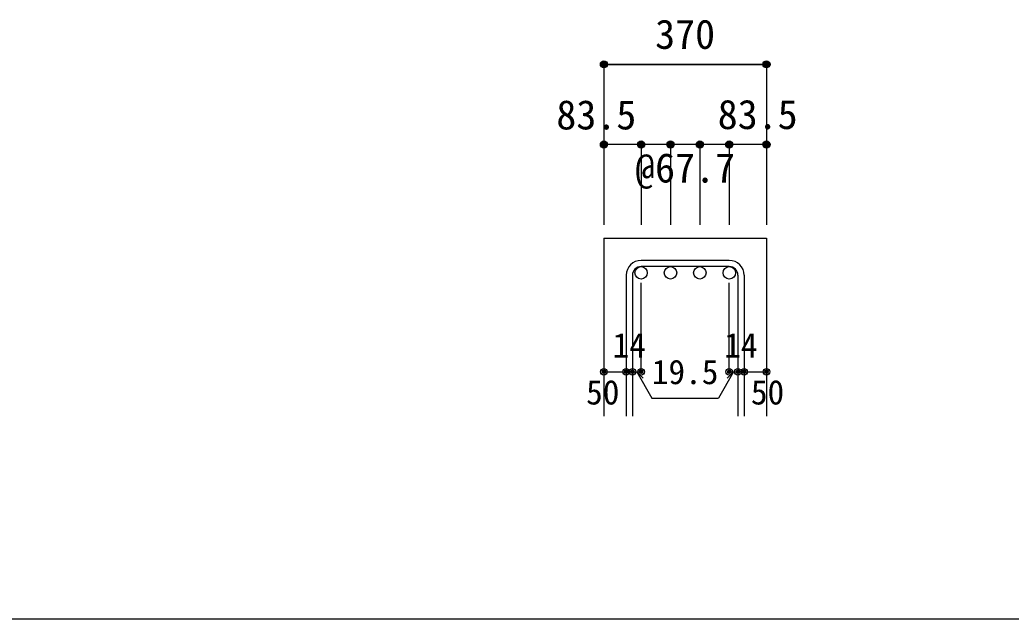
# Model space of a CAD drawing. Units: millimetres at full size, sheet at 1:30; details may follow other scales. Extents: x -5973 to 5954, y -4195 to 4201.
# Drawn here: x -942 to 1284, y 3 to 1348 of the extents above; entities that cross this region are included whole.
import ezdxf
from ezdxf.enums import TextEntityAlignment as Align

# ---------------------------------------------------------------- set-up
doc = ezdxf.new("R2010")
doc.units = ezdxf.units.MM
doc.header["$LTSCALE"] = 30
doc.header["$PDMODE"] = 32
doc.header["$PDSIZE"] = 15
for name, color, linetype in [('0-1', 2, 'Continuous'), ('0-5', 7, 'Continuous'), ('0-6', 7, 'Continuous'), ('0-D', 4, 'Continuous'), ('F-0_枠', 6, 'Continuous')]:
    doc.layers.add(name, color=color, linetype=linetype)
doc.styles.add('ＭＳ ゴシック', font='')
doc.styles.get('ＭＳ ゴシック').set_extended_font_data('MS Gothic')

msp = doc.modelspace()

# ---------------------------------------------------------------- linework, layer by layer
at = {"layer": '0-1'}
for p, q in [((369.94, 858.3), (369.94, 458.3)), ((369.94, 858.3), (734.94, 858.3)), ((734.94, 858.3), (734.94, 458.3))]:
    msp.add_line(p, q, dxfattribs=at)
at = {"layer": '0-5', "color": 3}
for centre in [(453.44, 780.3), (519.44, 780.3), (585.44, 780.3), (651.44, 780.3)]:
    msp.add_circle(centre, 14, dxfattribs=at)
at = {"layer": '0-6'}
for p, q in [((651.44, 808.3), (453.44, 808.3)), ((651.44, 794.3), (453.44, 794.3)), ((419.94, 774.8), (419.94, 458.3)), ((433.94, 774.8), (433.94, 458.3)), ((670.94, 774.8), (670.94, 458.3)), ((684.94, 774.8), (684.94, 458.3))]:
    msp.add_line(p, q, dxfattribs=at)
for centre, radius, start, end in [((453.44, 774.8), 33.5, 90, 180), ((651.44, 774.8), 33.5, 0, 90), ((453.44, 774.8), 19.5, 90, 180), ((651.44, 774.8), 19.5, 0, 90)]:
    msp.add_arc(centre, radius, start, end, dxfattribs=at)
at = {"layer": '0-D'}
for p, q in [((734.94, 1248.3), (369.94, 1248.3)), ((369.94, 1248.3), (369.94, 1068.3)), ((369.94, 1248.3), (734.94, 1248.3)), ((734.94, 1248.3), (734.94, 1068.3)), ((453.44, 1068.3), (369.94, 1068.3)), ((369.94, 1068.3), (369.94, 888.3)), ((552.44, 1068.3), (453.44, 1068.3)), ((453.44, 1068.3), (453.44, 888.3)), ((519.44, 1068.3), (519.44, 888.3)), ((651.44, 1068.3), (552.44, 1068.3)), ((585.44, 1068.3), (585.44, 888.3)), ((734.94, 1068.3), (651.44, 1068.3)), ((651.44, 1068.3), (651.44, 888.3)), ((734.94, 1068.3), (734.94, 888.3)), ((453.44, 558.3), (453.44, 757.63)), ((651.44, 558.3), (651.44, 757.63)), ((369.94, 558.3), (419.94, 558.3)), ((419.94, 558.3), (453.44, 558.3)), ((443.69, 558.3), (457.83, 544.16)), ((443.69, 558.3), (477.91, 499.02)), ((661.19, 558.3), (626.96, 499.02)), ((661.19, 558.3), (647.04, 544.16)), ((651.44, 558.3), (734.94, 558.3)), ((670.94, 558.3), (684.94, 558.3)), ((477.91, 499.02), (626.96, 499.02))]:
    msp.add_line(p, q, dxfattribs=at)
msp.add_lwpolyline([(734.94, 1248.3), (734.94, 1068.3), (734.94, 888.3)], dxfattribs=at)
for centre, radius in [((369.94, 1248.3), 8), ((369.94, 1248.3), 7.2), ((369.94, 1248.3), 6.4), ((369.94, 1248.3), 5.6), ((369.94, 1248.3), 4.8), ((369.94, 1248.3), 4), ((369.94, 1248.3), 3.2), ((369.94, 1248.3), 2.4), ((369.94, 1248.3), 1.6), ((369.94, 1248.3), 0.8), ((734.94, 1248.3), 8), ((734.94, 1248.3), 7.2), ((734.94, 1248.3), 6.4), ((734.94, 1248.3), 5.6), ((734.94, 1248.3), 4.8), ((734.94, 1248.3), 4), ((734.94, 1248.3), 3.2), ((734.94, 1248.3), 2.4), ((734.94, 1248.3), 1.6), ((734.94, 1248.3), 0.8), ((369.94, 1068.3), 8), ((369.94, 1068.3), 7.2), ((369.94, 1068.3), 6.4), ((369.94, 1068.3), 5.6), ((369.94, 1068.3), 4.8), ((369.94, 1068.3), 4), ((369.94, 1068.3), 3.2), ((369.94, 1068.3), 2.4), ((369.94, 1068.3), 1.6), ((369.94, 1068.3), 0.8), ((453.44, 1068.3), 8), ((453.44, 1068.3), 7.2), ((453.44, 1068.3), 6.4), ((453.44, 1068.3), 5.6), ((453.44, 1068.3), 4.8), ((453.44, 1068.3), 4), ((453.44, 1068.3), 3.2), ((453.44, 1068.3), 2.4), ((453.44, 1068.3), 1.6), ((453.44, 1068.3), 0.8), ((519.44, 1068.3), 8), ((519.44, 1068.3), 7.2), ((519.44, 1068.3), 6.4), ((519.44, 1068.3), 5.6), ((519.44, 1068.3), 4.8), ((519.44, 1068.3), 4), ((519.44, 1068.3), 3.2), ((519.44, 1068.3), 2.4), ((519.44, 1068.3), 1.6), ((519.44, 1068.3), 0.8), ((585.44, 1068.3), 8), ((585.44, 1068.3), 7.2), ((585.44, 1068.3), 6.4), ((585.44, 1068.3), 5.6), ((585.44, 1068.3), 4.8), ((585.44, 1068.3), 4), ((585.44, 1068.3), 3.2), ((585.44, 1068.3), 2.4), ((585.44, 1068.3), 1.6), ((585.44, 1068.3), 0.8), ((651.44, 1068.3), 8), ((651.44, 1068.3), 7.2), ((651.44, 1068.3), 6.4), ((651.44, 1068.3), 5.6), ((651.44, 1068.3), 4.8), ((651.44, 1068.3), 4), ((651.44, 1068.3), 3.2), ((651.44, 1068.3), 2.4), ((651.44, 1068.3), 1.6), ((651.44, 1068.3), 0.8), ((734.94, 1068.3), 8), ((734.94, 1068.3), 7.2), ((734.94, 1068.3), 6.4), ((734.94, 1068.3), 5.6), ((734.94, 1068.3), 4.8), ((734.94, 1068.3), 4), ((734.94, 1068.3), 3.2), ((734.94, 1068.3), 2.4), ((734.94, 1068.3), 1.6), ((734.94, 1068.3), 0.8), ((369.94, 558.3), 4), ((369.94, 558.3), 3.6), ((369.94, 558.3), 3.2), ((369.94, 558.3), 2.8), ((369.94, 558.3), 2.4), ((369.94, 558.3), 2), ((369.94, 558.3), 1.6), ((369.94, 558.3), 1.2), ((369.94, 558.3), 0.8), ((369.94, 558.3), 0.4), ((419.94, 558.3), 4), ((419.94, 558.3), 3.6), ((419.94, 558.3), 3.2), ((419.94, 558.3), 2.8), ((419.94, 558.3), 2.4), ((419.94, 558.3), 2), ((419.94, 558.3), 1.6), ((419.94, 558.3), 1.2), ((419.94, 558.3), 0.8), ((419.94, 558.3), 0.4), ((433.94, 558.3), 4), ((433.94, 558.3), 3.6), ((433.94, 558.3), 3.2), ((433.94, 558.3), 2.8), ((433.94, 558.3), 2.4), ((433.94, 558.3), 2), ((433.94, 558.3), 1.6), ((433.94, 558.3), 1.2), ((433.94, 558.3), 0.8), ((433.94, 558.3), 0.4), ((453.44, 558.3), 4), ((453.44, 558.3), 3.6), ((453.44, 558.3), 3.2), ((453.44, 558.3), 2.8), ((453.44, 558.3), 2.4), ((453.44, 558.3), 2), ((453.44, 558.3), 1.6), ((453.44, 558.3), 1.2), ((453.44, 558.3), 0.8), ((453.44, 558.3), 0.4), ((651.44, 558.3), 4), ((651.44, 558.3), 3.6), ((651.44, 558.3), 3.2), ((651.44, 558.3), 2.8), ((651.44, 558.3), 2.4), ((651.44, 558.3), 2), ((651.44, 558.3), 1.6), ((651.44, 558.3), 1.2), ((651.44, 558.3), 0.8), ((651.44, 558.3), 0.4), ((670.94, 558.3), 4), ((670.94, 558.3), 3.6), ((670.94, 558.3), 3.2), ((670.94, 558.3), 2.8), ((670.94, 558.3), 2.4), ((670.94, 558.3), 2), ((670.94, 558.3), 1.6), ((670.94, 558.3), 1.2), ((670.94, 558.3), 0.8), ((670.94, 558.3), 0.4), ((684.94, 558.3), 4), ((684.94, 558.3), 3.6), ((684.94, 558.3), 3.2), ((684.94, 558.3), 2.8), ((684.94, 558.3), 2.4), ((684.94, 558.3), 2), ((684.94, 558.3), 1.6), ((684.94, 558.3), 1.2), ((684.94, 558.3), 0.8), ((684.94, 558.3), 0.4), ((734.94, 558.3), 4), ((734.94, 558.3), 3.6), ((734.94, 558.3), 3.2), ((734.94, 558.3), 2.8), ((734.94, 558.3), 2.4), ((734.94, 558.3), 2), ((734.94, 558.3), 1.6), ((734.94, 558.3), 1.2), ((734.94, 558.3), 0.8), ((734.94, 558.3), 0.4)]:
    msp.add_circle(centre, radius, dxfattribs=at)
at = {"layer": '0-D', "color": 7}
for p in [(369.94, 1248.3), (734.94, 1248.3), (369.94, 1068.3), (453.44, 1068.3), (519.44, 1068.3), (585.44, 1068.3), (651.44, 1068.3), (734.94, 1068.3), (369.94, 558.3), (419.94, 558.3), (433.94, 558.3), (453.44, 558.3), (651.44, 558.3), (670.94, 558.3), (684.94, 558.3), (734.94, 558.3)]:
    msp.add_point(p, dxfattribs=at)
at = {"layer": 'F-0_枠', "color": 2}
msp.add_line((3723.6, 2.95), (-5972.88, 2.95), dxfattribs=at)

# ---------------------------------------------------------------- texts
at = {"layer": '0-D', "style": 'ＭＳ ゴシック'}
for s, height, p in [('370', 65.98, (484.94, 1263.3)), ('83.5', 65.98, (263.13, 1082.45)), ('83.5', 65.98, (625.44, 1083.3)), ('@67.7', 65.98, (439.94, 963.3)), ('14', 54.99, (389.4, 573.75)), ('14', 54.99, (639.98, 573.75)), ('19.5', 54.99, (477.44, 514.02)), ('50', 54.99, (329.94, 468.3)), ('50', 54.99, (699.94, 468.3))]:
    msp.add_text(s, height=height, dxfattribs=at).set_placement(p, align=Align.BOTTOM_LEFT)

doc.saveas('drawing.dxf')
